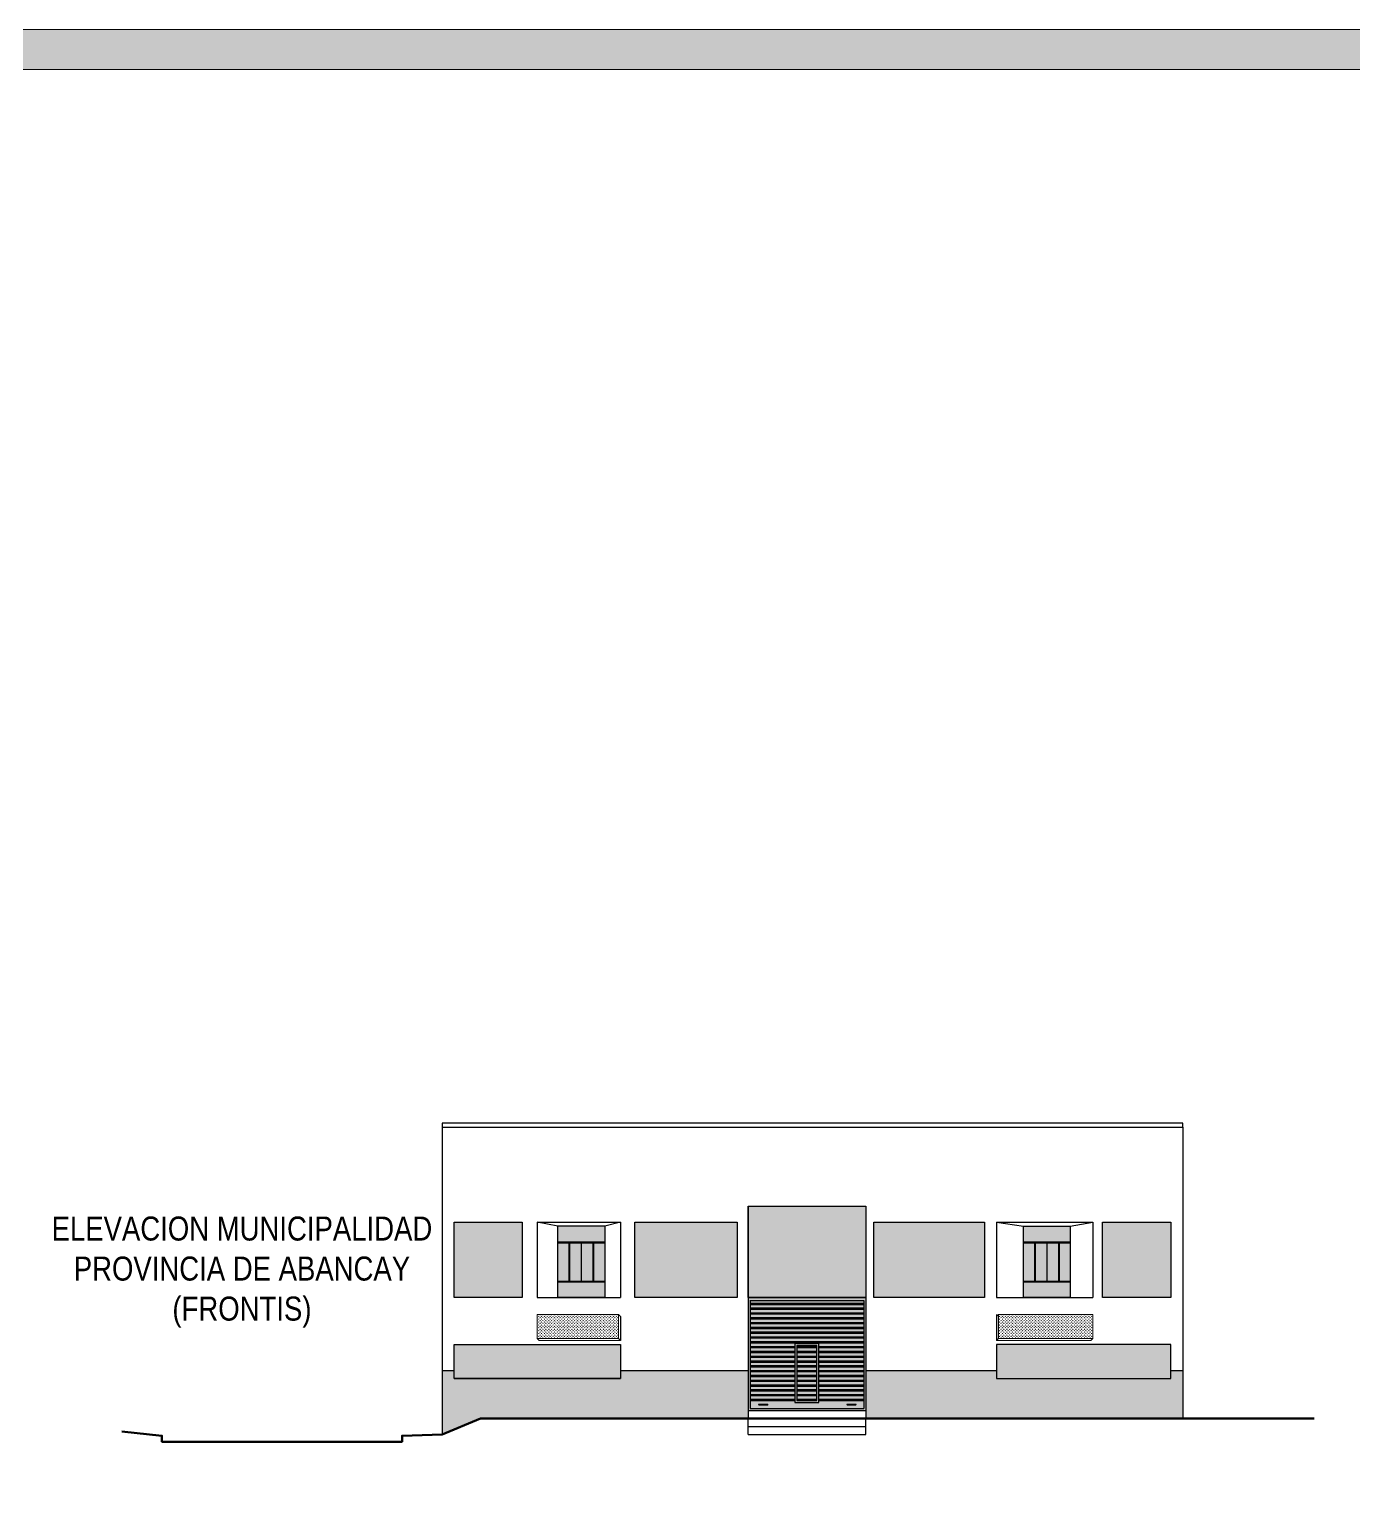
# Model space of a CAD drawing. Header units: metres. Extents: x 729055 to 735546, y 8489029 to 8491869.
# Drawn here: x 735476.19 to 735509.27, y 8489432.13 to 8489468.89 of the extents above; entities that cross this region are included whole.
import ezdxf

# ---------------------------------------------------------------- set-up
doc = ezdxf.new("R2010")
doc.units = ezdxf.units.M
for name, color, linetype, lineweight in [('COTAS', 42, 'Continuous', 5), ('GRADAS', 7, 'Continuous', 20), ('graf-03', 30, 'Continuous', 5), ('TEXTO', 7, 'Continuous', 0)]:
    doc.layers.add(name, color=color, linetype=linetype, lineweight=lineweight)
doc.layers.add('T-Natural', color=94, linetype='Continuous')
doc.styles.add('3. Barrios', font='')
doc.styles.get('3. Barrios').set_extended_font_data('Raspoutine Medium', italic=True, bold=True)
pattern_1 = [(90, (1058.749, 131.563266), (-0.03592102448, 0.03592102448), [0.009525, -0.06231704896]), (45, (1058.749, 131.563266), (-0.03592102448428, 0.03592102448428), [0.009525, -0.041275]), (135, (1058.749, 131.563266), (-0.03592102448428, -0.03592102448428), [0.009525, -0.041275])]

msp = doc.modelspace()

# ---------------------------------------------------------------- hatches: boundary and pattern name
h = msp.add_hatch(color=256)
h.dxf.hatch_style = 1
h.set_gradient(color1=(255, 255, 255), color2=(0, 0, 0), name='HEMISPHERICAL')
h.paths.add_polyline_path([(735490.562, 8489438.597), (735490.562, 8489438.987), (735489.391, 8489438.987), (735489.391, 8489438.597)])
h = msp.add_hatch(color=256)
h.dxf.hatch_style = 1
h.set_gradient(color1=(255, 255, 255), color2=(0, 0, 0), name='HEMISPHERICAL')
h.paths.add_polyline_path([(735501.018, 8489438.987), (735501.018, 8489438.597), (735502.19, 8489438.597), (735502.19, 8489438.987)])
h = msp.add_hatch(color=256)
h.dxf.hatch_style = 1
h.set_gradient(color2=(147, 149, 152))
h.paths.add_polyline_path([(735489.666, 8489438.577), (735489.391, 8489438.577), (735489.391, 8489437.617), (735489.666, 8489437.617)])
at = {"true_color": 0x939598}
h = msp.add_hatch(color=252, dxfattribs=at)
h.dxf.hatch_style = 1
h.set_gradient(color1=(147, 149, 152), color2=(0, 0, 0))
h.paths.add_polyline_path([(735489.976, 8489438.577), (735489.686, 8489438.577), (735489.686, 8489437.617), (735489.976, 8489437.617)])
h = msp.add_hatch(color=256)
h.dxf.hatch_style = 1
h.set_gradient(color2=(147, 149, 152))
h.paths.add_polyline_path([(735490.266, 8489438.577), (735489.976, 8489438.577), (735489.976, 8489437.617), (735490.266, 8489437.617)])
h = msp.add_hatch(color=252, dxfattribs=at)
h.dxf.hatch_style = 1
h.set_gradient(color1=(147, 149, 152), color2=(0, 0, 0))
h.paths.add_polyline_path([(735490.562, 8489438.577), (735490.286, 8489438.577), (735490.286, 8489437.617), (735490.562, 8489437.617)])
h = msp.add_hatch(color=256)
h.dxf.hatch_style = 1
h.set_gradient(color2=(147, 149, 152))
h.paths.add_polyline_path([(735501.294, 8489438.577), (735501.018, 8489438.577), (735501.018, 8489437.617), (735501.294, 8489437.617)])
h = msp.add_hatch(color=252, dxfattribs=at)
h.dxf.hatch_style = 1
h.set_gradient(color1=(147, 149, 152), color2=(0, 0, 0))
h.paths.add_polyline_path([(735501.604, 8489438.577), (735501.314, 8489438.577), (735501.314, 8489437.617), (735501.604, 8489437.617)])
h = msp.add_hatch(color=256)
h.dxf.hatch_style = 1
h.set_gradient(color2=(147, 149, 152))
h.paths.add_polyline_path([(735501.894, 8489438.577), (735501.604, 8489438.577), (735501.604, 8489437.617), (735501.894, 8489437.617)])
h = msp.add_hatch(color=252, dxfattribs=at)
h.dxf.hatch_style = 1
h.set_gradient(color1=(147, 149, 152), color2=(0, 0, 0))
h.paths.add_polyline_path([(735502.19, 8489438.577), (735501.914, 8489438.577), (735501.914, 8489437.617), (735502.19, 8489437.617)])
h = msp.add_hatch(color=256)
h.dxf.hatch_style = 1
h.set_gradient(color1=(199, 200, 202), color2=(0, 0, 0), name='HEMISPHERICAL')
h.paths.add_polyline_path([(735489.391, 8489437.597), (735489.391, 8489437.207), (735490.562, 8489437.207), (735490.562, 8489437.597)])
h = msp.add_hatch(color=256)
h.dxf.hatch_style = 1
h.set_gradient(color1=(199, 200, 202), color2=(0, 0, 0), name='HEMISPHERICAL')
h.paths.add_polyline_path([(735501.018, 8489437.597), (735501.018, 8489437.207), (735502.19, 8489437.207), (735502.19, 8489437.597)])
h = msp.add_hatch(color=252, dxfattribs=at)
h.dxf.hatch_style = 1
h.paths.add_polyline_path([(735497.082, 8489437.207), (735494.142, 8489437.207), (735494.142, 8489434.387), (735497.082, 8489434.387)])
h.paths.add_polyline_path([(735497.032, 8489437.137), (735497.032, 8489434.437), (735494.192, 8489434.437), (735494.192, 8489437.137)], flags=16)
h.paths.add_polyline_path([(735495.912, 8489435.687), (735495.912, 8489434.587), (735495.312, 8489434.587), (735495.312, 8489435.687)], flags=0)
h.paths.add_polyline_path([(735495.862, 8489435.637), (735495.862, 8489434.637), (735495.362, 8489434.637), (735495.362, 8489435.637)], flags=0)
h.paths.add_polyline_path([(735494.622, 8489434.517), (735494.422, 8489434.517, -1), (735494.422, 8489434.547), (735494.622, 8489434.547, -1)], flags=0)
h.paths.add_polyline_path([(735496.626, 8489434.547), (735496.826, 8489434.547, -1), (735496.826, 8489434.517), (735496.626, 8489434.517, -1)], flags=0)
h.paths.add_polyline_path([(735495.912, 8489435.687), (735495.312, 8489435.687), (735495.312, 8489434.587), (735495.912, 8489434.587)], flags=0)
h.paths.add_polyline_path([(735496.826, 8489434.547), (735496.626, 8489434.547, 1), (735496.626, 8489434.517), (735496.826, 8489434.517, 1)], flags=0)
h.paths.add_polyline_path([(735494.622, 8489434.547), (735494.422, 8489434.547, 1), (735494.422, 8489434.517), (735494.622, 8489434.517, 1)], flags=0)
at = {"true_color": 0xc7c8ca}
h = msp.add_hatch(color=9, dxfattribs=at)
h.dxf.hatch_style = 1
h.paths.add_polyline_path([(735497.032, 8489437.137), (735494.192, 8489437.137), (735494.192, 8489437.067), (735497.032, 8489437.067)])
h.paths.add_polyline_path([(735497.032, 8489437.037), (735494.192, 8489437.037), (735494.192, 8489436.947), (735497.032, 8489436.947)])
h.paths.add_polyline_path([(735497.032, 8489437.067), (735494.192, 8489437.067), (735494.192, 8489437.037), (735497.032, 8489437.037)])
h.paths.add_polyline_path([(735497.032, 8489436.947), (735494.192, 8489436.947), (735494.192, 8489436.917), (735497.032, 8489436.917)])
h.paths.add_polyline_path([(735497.032, 8489436.917), (735494.192, 8489436.917), (735494.192, 8489436.827), (735497.032, 8489436.827)])
h.paths.add_polyline_path([(735497.032, 8489436.827), (735494.192, 8489436.827), (735494.192, 8489436.797), (735497.032, 8489436.797)])
h.paths.add_polyline_path([(735497.032, 8489436.797), (735494.192, 8489436.797), (735494.192, 8489436.707), (735497.032, 8489436.707)])
h.paths.add_polyline_path([(735497.032, 8489436.677), (735494.192, 8489436.677), (735494.192, 8489436.587), (735497.032, 8489436.587)])
h.paths.add_polyline_path([(735497.032, 8489436.707), (735494.192, 8489436.707), (735494.192, 8489436.677), (735497.032, 8489436.677)])
h.paths.add_polyline_path([(735497.032, 8489436.587), (735494.192, 8489436.587), (735494.192, 8489436.557), (735497.032, 8489436.557)])
h.paths.add_polyline_path([(735497.032, 8489436.557), (735494.192, 8489436.557), (735494.192, 8489436.467), (735497.032, 8489436.467)])
h.paths.add_polyline_path([(735497.032, 8489436.467), (735494.192, 8489436.467), (735494.192, 8489436.437), (735497.032, 8489436.437)])
h.paths.add_polyline_path([(735497.032, 8489436.437), (735494.192, 8489436.437), (735494.192, 8489436.347), (735497.032, 8489436.347)])
h.paths.add_polyline_path([(735497.032, 8489436.347), (735494.192, 8489436.347), (735494.192, 8489436.317), (735497.032, 8489436.317)])
h.paths.add_polyline_path([(735497.032, 8489436.317), (735494.192, 8489436.317), (735494.192, 8489436.227), (735497.032, 8489436.227)])
h.paths.add_polyline_path([(735497.032, 8489435.837), (735494.192, 8489435.837), (735494.192, 8489435.747), (735497.032, 8489435.747)])
h.paths.add_polyline_path([(735497.032, 8489435.957), (735494.192, 8489435.957), (735494.192, 8489435.867), (735497.032, 8489435.867)])
h.paths.add_polyline_path([(735497.032, 8489436.077), (735494.192, 8489436.077), (735494.192, 8489435.987), (735497.032, 8489435.987)])
h.paths.add_polyline_path([(735497.032, 8489436.197), (735494.192, 8489436.197), (735494.192, 8489436.107), (735497.032, 8489436.107)])
h.paths.add_polyline_path([(735497.032, 8489436.107), (735494.192, 8489436.107), (735494.192, 8489436.077), (735497.032, 8489436.077)])
h.paths.add_polyline_path([(735497.032, 8489435.987), (735494.192, 8489435.987), (735494.192, 8489435.957), (735497.032, 8489435.957)])
h.paths.add_polyline_path([(735497.032, 8489436.227), (735494.192, 8489436.227), (735494.192, 8489436.197), (735497.032, 8489436.197)])
h.paths.add_polyline_path([(735497.032, 8489435.867), (735494.192, 8489435.867), (735494.192, 8489435.837), (735497.032, 8489435.837)])
h.paths.add_polyline_path([(735497.032, 8489435.747), (735494.192, 8489435.747), (735494.192, 8489435.717), (735497.032, 8489435.717)])
h.paths.add_polyline_path([(735497.032, 8489435.717), (735494.192, 8489435.717), (735494.192, 8489435.627), (735495.312, 8489435.627), (735495.312, 8489435.687), (735495.912, 8489435.687), (735495.912, 8489435.627), (735497.032, 8489435.627)])
h.paths.add_polyline_path([(735497.032, 8489435.627), (735495.912, 8489435.627), (735495.912, 8489435.597), (735497.032, 8489435.597)])
h.paths.add_polyline_path([(735497.032, 8489435.597), (735495.912, 8489435.597), (735495.912, 8489435.507), (735497.032, 8489435.507)])
h.paths.add_polyline_path([(735497.032, 8489435.507), (735495.912, 8489435.507), (735495.912, 8489435.477), (735497.032, 8489435.477)])
h.paths.add_polyline_path([(735497.032, 8489435.477), (735495.912, 8489435.477), (735495.912, 8489435.387), (735497.032, 8489435.387)])
h.paths.add_polyline_path([(735497.032, 8489435.387), (735495.912, 8489435.387), (735495.912, 8489435.357), (735497.032, 8489435.357)])
h.paths.add_polyline_path([(735497.032, 8489435.357), (735495.912, 8489435.357), (735495.912, 8489435.267), (735497.032, 8489435.267)])
h.paths.add_polyline_path([(735497.032, 8489435.267), (735495.912, 8489435.267), (735495.912, 8489435.237), (735497.032, 8489435.237)])
h.paths.add_polyline_path([(735497.032, 8489435.237), (735495.912, 8489435.237), (735495.912, 8489435.147), (735497.032, 8489435.147)])
h.paths.add_polyline_path([(735497.032, 8489435.147), (735495.912, 8489435.147), (735495.912, 8489435.117), (735497.032, 8489435.117)])
h.paths.add_polyline_path([(735497.032, 8489435.117), (735495.912, 8489435.117), (735495.912, 8489435.027), (735497.032, 8489435.027)])
h.paths.add_polyline_path([(735497.032, 8489435.027), (735495.912, 8489435.027), (735495.912, 8489434.997), (735497.032, 8489434.997)])
h.paths.add_polyline_path([(735497.032, 8489434.997), (735495.912, 8489434.997), (735495.912, 8489434.907), (735497.032, 8489434.907)])
h.paths.add_polyline_path([(735497.032, 8489434.907), (735495.912, 8489434.907), (735495.912, 8489434.877), (735497.032, 8489434.877)])
h.paths.add_polyline_path([(735497.032, 8489434.877), (735495.912, 8489434.877), (735495.912, 8489434.787), (735497.032, 8489434.787)])
h.paths.add_polyline_path([(735497.032, 8489434.787), (735495.912, 8489434.787), (735495.912, 8489434.757), (735497.032, 8489434.757)])
h.paths.add_polyline_path([(735495.312, 8489435.627), (735494.192, 8489435.627), (735494.192, 8489435.597), (735495.312, 8489435.597)])
h.paths.add_polyline_path([(735495.312, 8489435.597), (735494.192, 8489435.597), (735494.192, 8489435.507), (735495.312, 8489435.507)])
h.paths.add_polyline_path([(735495.312, 8489435.507), (735494.192, 8489435.507), (735494.192, 8489435.477), (735495.312, 8489435.477)])
h.paths.add_polyline_path([(735495.312, 8489435.477), (735494.192, 8489435.477), (735494.192, 8489435.387), (735495.312, 8489435.387)])
h.paths.add_polyline_path([(735495.312, 8489435.357), (735494.192, 8489435.357), (735494.192, 8489435.267), (735495.312, 8489435.267)])
h.paths.add_polyline_path([(735495.312, 8489435.387), (735494.192, 8489435.387), (735494.192, 8489435.357), (735495.312, 8489435.357)])
h.paths.add_polyline_path([(735495.312, 8489435.267), (735494.192, 8489435.267), (735494.192, 8489435.237), (735495.312, 8489435.237)])
h.paths.add_polyline_path([(735495.312, 8489435.237), (735494.192, 8489435.237), (735494.192, 8489435.147), (735495.312, 8489435.147)])
h.paths.add_polyline_path([(735495.312, 8489435.147), (735494.192, 8489435.147), (735494.192, 8489435.117), (735495.312, 8489435.117)])
h.paths.add_polyline_path([(735495.312, 8489435.117), (735494.192, 8489435.117), (735494.192, 8489435.027), (735495.312, 8489435.027)])
h.paths.add_polyline_path([(735495.312, 8489434.757), (735494.192, 8489434.757), (735494.192, 8489434.667), (735495.312, 8489434.667)])
h.paths.add_polyline_path([(735495.312, 8489434.877), (735494.192, 8489434.877), (735494.192, 8489434.787), (735495.312, 8489434.787)])
h.paths.add_polyline_path([(735495.312, 8489434.997), (735494.192, 8489434.997), (735494.192, 8489434.907), (735495.312, 8489434.907)])
h.paths.add_polyline_path([(735495.312, 8489434.907), (735494.192, 8489434.907), (735494.192, 8489434.877), (735495.312, 8489434.877)])
h.paths.add_polyline_path([(735495.312, 8489435.027), (735494.192, 8489435.027), (735494.192, 8489434.997), (735495.312, 8489434.997)])
h.paths.add_polyline_path([(735495.312, 8489434.787), (735494.192, 8489434.787), (735494.192, 8489434.757), (735495.312, 8489434.757)])
h.paths.add_polyline_path([(735495.312, 8489434.667), (735494.192, 8489434.667), (735494.192, 8489434.637), (735495.312, 8489434.637)])
h.paths.add_polyline_path([(735497.032, 8489434.637), (735495.912, 8489434.637), (735495.912, 8489434.587), (735495.312, 8489434.587), (735495.312, 8489434.637), (735494.192, 8489434.637), (735494.192, 8489434.437), (735497.032, 8489434.437)])
h.paths.add_polyline_path([(735494.622, 8489434.517), (735494.422, 8489434.517, -1), (735494.422, 8489434.547), (735494.622, 8489434.547, -1)], flags=16)
h.paths.add_polyline_path([(735496.626, 8489434.547), (735496.826, 8489434.547, -1), (735496.826, 8489434.517), (735496.626, 8489434.517, -1)], flags=16)
h.paths.add_polyline_path([(735497.032, 8489434.757), (735495.912, 8489434.757), (735495.912, 8489434.667), (735497.032, 8489434.667)])
h.paths.add_polyline_path([(735497.032, 8489434.667), (735495.912, 8489434.667), (735495.912, 8489434.637), (735497.032, 8489434.637)])
h.paths.add_polyline_path([(735495.862, 8489434.667), (735495.362, 8489434.667), (735495.362, 8489434.637), (735495.862, 8489434.637)])
h.paths.add_polyline_path([(735495.862, 8489434.757), (735495.362, 8489434.757), (735495.362, 8489434.667), (735495.862, 8489434.667)])
h.paths.add_polyline_path([(735495.862, 8489434.787), (735495.362, 8489434.787), (735495.362, 8489434.757), (735495.862, 8489434.757)])
h.paths.add_polyline_path([(735495.862, 8489434.877), (735495.362, 8489434.877), (735495.362, 8489434.787), (735495.862, 8489434.787)])
h.paths.add_polyline_path([(735495.862, 8489434.907), (735495.362, 8489434.907), (735495.362, 8489434.877), (735495.862, 8489434.877)])
h.paths.add_polyline_path([(735495.862, 8489434.997), (735495.362, 8489434.997), (735495.362, 8489434.907), (735495.862, 8489434.907)])
h.paths.add_polyline_path([(735495.862, 8489435.027), (735495.362, 8489435.027), (735495.362, 8489434.997), (735495.862, 8489434.997)])
h.paths.add_polyline_path([(735495.862, 8489435.117), (735495.362, 8489435.117), (735495.362, 8489435.027), (735495.862, 8489435.027)])
h.paths.add_polyline_path([(735495.862, 8489435.237), (735495.362, 8489435.237), (735495.362, 8489435.147), (735495.862, 8489435.147)])
h.paths.add_polyline_path([(735495.862, 8489435.357), (735495.362, 8489435.357), (735495.362, 8489435.267), (735495.862, 8489435.267)])
h.paths.add_polyline_path([(735495.862, 8489435.477), (735495.362, 8489435.477), (735495.362, 8489435.387), (735495.862, 8489435.387)])
h.paths.add_polyline_path([(735495.862, 8489435.597), (735495.362, 8489435.597), (735495.362, 8489435.507), (735495.862, 8489435.507)])
h.paths.add_polyline_path([(735495.862, 8489435.627), (735495.362, 8489435.627), (735495.362, 8489435.597), (735495.862, 8489435.597)])
h.paths.add_polyline_path([(735495.862, 8489435.637), (735495.362, 8489435.637), (735495.362, 8489435.627), (735495.862, 8489435.627)])
h.paths.add_polyline_path([(735495.862, 8489435.507), (735495.362, 8489435.507), (735495.362, 8489435.477), (735495.862, 8489435.477)])
h.paths.add_polyline_path([(735495.862, 8489435.387), (735495.362, 8489435.387), (735495.362, 8489435.357), (735495.862, 8489435.357)])
h.paths.add_polyline_path([(735495.862, 8489435.147), (735495.362, 8489435.147), (735495.362, 8489435.117), (735495.862, 8489435.117)])
h.paths.add_polyline_path([(735495.862, 8489435.267), (735495.362, 8489435.267), (735495.362, 8489435.237), (735495.862, 8489435.237)])
at = {"true_color": 0x939598}
h = msp.add_hatch(color=252, dxfattribs=at)
h.dxf.hatch_style = 1
h.paths.add_polyline_path([(735495.912, 8489434.587), (735495.912, 8489436.062), (735495.312, 8489436.062), (735495.312, 8489434.587)])
h.paths.add_polyline_path([(735495.862, 8489434.637), (735495.862, 8489436.012), (735495.362, 8489436.012), (735495.362, 8489434.637)], flags=16)
at = {"true_color": 0xc7c8ca}
h = msp.add_hatch(color=9, dxfattribs=at)
h.dxf.hatch_style = 1
h.paths.add_polyline_path([(735495.862, 8489435.627), (735495.862, 8489435.717), (735495.362, 8489435.717), (735495.362, 8489435.627)])
at = {"true_color": 0x939598}
h = msp.add_hatch(color=252, dxfattribs=at)
h.dxf.hatch_style = 1
h.paths.add_polyline_path([(735494.622, 8489434.547), (735494.422, 8489434.547, 1), (735494.422, 8489434.517), (735494.622, 8489434.517, 1)])
h = msp.add_hatch(color=252, dxfattribs=at)
h.dxf.hatch_style = 1
h.paths.add_polyline_path([(735496.826, 8489434.547), (735496.626, 8489434.547, 1), (735496.626, 8489434.517), (735496.826, 8489434.517, 1)])
at = {"layer": 'COTAS'}
h = msp.add_hatch(color=1, dxfattribs=at)
h.dxf.hatch_style = 1
h.paths.add_polyline_path([(735546.429, 8489468.893), (735414.134, 8489468.893), (735414.134, 8489372.97), (735546.429, 8489372.97)])
h.paths.add_polyline_path([(735415.134, 8489467.893), (735545.429, 8489467.893), (735545.429, 8489373.97), (735415.134, 8489373.97)], flags=16)
h.paths.add_polyline_path([(735505.976, 8489419.97), (735505.947, 8489420.025), (735505.742, 8489420.022), (735504.918, 8489419.964), (735504.475, 8489419.921, -0.42038), (735504.41, 8489419.843), (735504.409, 8489419.675), (735505.066, 8489419.74), (735505.499, 8489419.791), (735506.013, 8489419.823)], flags=0)
h.paths.add_polyline_path([(735459.413, 8489419.652), (735461.918, 8489419.652), (735461.918, 8489416.147), (735459.413, 8489416.036)], flags=0)
h.paths.add_polyline_path([(735459.463, 8489419.602), (735461.868, 8489419.602), (735461.868, 8489416.195), (735459.463, 8489416.088)], flags=0)
h.paths.add_polyline_path([(735462.918, 8489419.652), (735465.422, 8489419.652), (735465.422, 8489416.378), (735462.918, 8489416.378)], flags=0)
h.paths.add_polyline_path([(735462.968, 8489419.602), (735465.372, 8489419.602), (735465.372, 8489416.428), (735462.968, 8489416.428)], flags=0)
h.paths.add_polyline_path([(735498.145, 8489404.81), (735498.196, 8489404.81), (735498.196, 8489404.393), (735498.197, 8489404.393)], flags=0)
h.paths.add_polyline_path([(735488.905, 8489421.528), (735488.905, 8489425.633), (735488.905, 8489427.863), (735504.411, 8489427.863), (735504.411, 8489426.363), (735504.411, 8489425.633), (735504.411, 8489423.794), (735504.511, 8489423.794, -0.158349), (735505.395, 8489422.977), (735505.395, 8489422.477), (735504.411, 8489422.477), (735504.411, 8489420.477), (735504.405, 8489420.477), (735504.405, 8489420.678), (735496.745, 8489420.678), (735496.745, 8489421.828), (735494.775, 8489421.828), (735494.775, 8489419.76), (735492.355, 8489419.76), (735489.207, 8489419.76), (735488.905, 8489419.76)], flags=0)
h.paths.add_polyline_path([(735459.54, 8489412.169), (735478.04, 8489412.169), (735478.04, 8489412.019), (735478.04, 8489404.389), (735478.863, 8489404.389), (735478.812, 8489404.805), (735478.863, 8489404.805), (735478.863, 8489404.389), (735478.04, 8489404.389), (735478.04, 8489402.789), (735459.54, 8489402.789), (735459.54, 8489403.589), (735459.54, 8489405.939), (735459.54, 8489406.139), (735459.54, 8489406.339), (735459.54, 8489409.489), (735459.54, 8489409.689), (735459.54, 8489409.889), (735459.54, 8489412.019)], flags=0)
h.paths.add_polyline_path([(735473.207, 8489410.05), (735473.207, 8489410.077), (735473.115, 8489410.112), (735473.115, 8489410.085)], flags=0)
h.paths.add_polyline_path([(735459.84, 8489411.934), (735464.087, 8489410.079), (735464.087, 8489410.052), (735463.995, 8489410.092), (735463.995, 8489410.039, 0.696276), (735464.295, 8489410.039), (735464.295, 8489410.091), (735464.202, 8489410.049), (735464.202, 8489410.075), (735468.216, 8489411.912), (735468.227, 8489411.89), (735467.819, 8489411.703), (735467.85, 8489411.634), (735468.265, 8489411.824), (735468.696, 8489411.663), (735468.72, 8489411.733), (735468.767, 8489411.716), (735468.743, 8489411.645), (735469.583, 8489411.331), (735469.607, 8489411.401), (735469.654, 8489411.383), (735469.629, 8489411.313), (735470.257, 8489411.078), (735470.281, 8489411.148), (735470.328, 8489411.13), (735470.304, 8489411.061), (735470.933, 8489410.825), (735470.957, 8489410.894), (735471.004, 8489410.877), (735470.98, 8489410.807), (735471.606, 8489410.573), (735471.631, 8489410.642), (735471.678, 8489410.624), (735471.653, 8489410.555), (735472.28, 8489410.32), (735472.304, 8489410.389), (735472.351, 8489410.371), (735472.327, 8489410.303), (735472.975, 8489410.06), (735472.998, 8489410.128), (735473.045, 8489410.111), (735473.021, 8489410.043), (735473.136, 8489410, 0.502368), (735473.393, 8489409.998), (735473.506, 8489410.046), (735473.48, 8489410.116), (735473.323, 8489410.05), (735473.323, 8489410.077), (735477.74, 8489411.933), (735477.74, 8489409.889), (735459.84, 8489409.889)], flags=0)
h.paths.add_polyline_path([(735460.026, 8489411.743), (735460.053, 8489411.813), (735460.099, 8489411.793), (735460.072, 8489411.723), (735460.676, 8489411.459), (735460.704, 8489411.529), (735460.75, 8489411.509), (735460.722, 8489411.439), (735461.327, 8489411.175), (735461.355, 8489411.245), (735461.401, 8489411.225), (735461.373, 8489411.155), (735461.978, 8489410.891), (735462.005, 8489410.961), (735462.051, 8489410.941), (735462.024, 8489410.871), (735462.628, 8489410.607), (735462.656, 8489410.676), (735462.702, 8489410.656), (735462.674, 8489410.587), (735463.279, 8489410.323), (735463.307, 8489410.392), (735463.353, 8489410.372), (735463.325, 8489410.303), (735463.857, 8489410.07), (735463.885, 8489410.14), (735463.931, 8489410.12), (735463.903, 8489410.05)], flags=0)
h.paths.add_polyline_path([(735462.774, 8489410.434), (735461.44, 8489409.942), (735461.44, 8489411.017), (735461.289, 8489411.083), (735459.94, 8489409.954), (735459.94, 8489411.672)], flags=0)
h.paths.add_polyline_path([(735486.502, 8489433.787), (735486.502, 8489434.187), (735486.502, 8489441.467), (735486.502, 8489441.567), (735505.002, 8489441.567), (735505.002, 8489441.467), (735505.002, 8489434.187), (735497.082, 8489434.187), (735497.082, 8489433.787), (735494.142, 8489433.787), (735494.142, 8489434.187), (735487.461, 8489434.187)], flags=0)
h.paths.add_polyline_path([(735465.315, 8489406.339), (735465.315, 8489407.339), (735468.115, 8489407.339), (735468.115, 8489406.339), (735468.415, 8489406.339), (735468.415, 8489407.339), (735472.075, 8489407.339), (735472.075, 8489406.339), (735472.075, 8489406.169), (735471.825, 8489406.169), (735471.825, 8489405.999), (735471.575, 8489405.999), (735471.575, 8489405.829), (735471.325, 8489405.829), (735471.325, 8489405.659), (735471.075, 8489405.659), (735471.075, 8489405.489), (735470.825, 8489405.489), (735470.825, 8489405.319), (735470.575, 8489405.319), (735470.575, 8489405.149), (735470.315, 8489405.149), (735470.315, 8489404.989), (735473.085, 8489404.989), (735473.085, 8489404.849), (735473.085, 8489402.789), (735464.295, 8489402.789), (735464.295, 8489404.849), (735464.295, 8489404.989), (735467.075, 8489404.989), (735467.075, 8489405.149), (735466.815, 8489405.149), (735466.815, 8489405.319), (735466.565, 8489405.319), (735466.565, 8489405.489), (735466.315, 8489405.489), (735466.315, 8489405.659), (735466.065, 8489405.659), (735466.065, 8489405.829), (735465.815, 8489405.829), (735465.815, 8489405.999), (735465.565, 8489405.999), (735465.565, 8489406.169), (735465.315, 8489406.169)], flags=0)
h.paths.add_polyline_path([(735464.355, 8489410.119), (735464.401, 8489410.139), (735464.432, 8489410.068), (735464.387, 8489410.047)], flags=0)
h.paths.add_polyline_path([(735468.264, 8489411.695), (735468.264, 8489411.716), (735468.219, 8489411.695)], flags=0)
h.paths.add_polyline_path([(735465.036, 8489410.438), (735465.039, 8489410.431), (735465.085, 8489410.452), (735465.115, 8489410.381), (735465.036, 8489410.345)], flags=0)
h.paths.add_polyline_path([(735465.722, 8489410.744), (735465.768, 8489410.765), (735465.799, 8489410.694), (735465.753, 8489410.673)], flags=0)
h.paths.add_polyline_path([(735466.407, 8489411.057), (735466.452, 8489411.078), (735466.483, 8489411.008), (735466.437, 8489410.987)], flags=0)
h.paths.add_polyline_path([(735467.089, 8489411.369), (735467.135, 8489411.39), (735467.165, 8489411.32), (735467.12, 8489411.299)], flags=0)
h.paths.add_polyline_path([(735471.676, 8489410.438), (735470.68, 8489409.945), (735470.68, 8489410.811), (735470.527, 8489410.868), (735469.515, 8489409.956), (735469.515, 8489411.247)], flags=0)
h.paths.add_polyline_path([(735486.802, 8489439.087), (735488.502, 8489439.087), (735488.502, 8489437.207), (735486.802, 8489437.207)], flags=0)
h.paths.add_polyline_path([(735486.802, 8489436.037), (735490.957, 8489436.037), (735490.957, 8489435.387), (735494.142, 8489435.387), (735494.142, 8489439.487), (735497.082, 8489439.487), (735497.082, 8489437.207), (735497.082, 8489435.387), (735500.347, 8489435.387), (735500.347, 8489436.037), (735504.702, 8489436.037), (735504.702, 8489435.187), (735500.347, 8489435.187), (735500.347, 8489435.387), (735497.082, 8489435.387), (735497.082, 8489434.187), (735494.142, 8489434.187), (735494.142, 8489435.387), (735490.957, 8489435.387), (735490.957, 8489435.187), (735486.802, 8489435.187)], flags=0)
h.paths.add_polyline_path([(735488.872, 8489439.087), (735490.957, 8489439.087), (735490.957, 8489437.207), (735488.872, 8489437.207)], flags=0)
h.paths.add_polyline_path([(735489.391, 8489438.987), (735490.562, 8489438.987), (735490.562, 8489437.207), (735489.391, 8489437.207)], flags=0)
h.paths.add_polyline_path([(735489.391, 8489438.597), (735490.286, 8489438.597), (735490.286, 8489437.597), (735489.391, 8489437.597), (735489.391, 8489437.617), (735489.666, 8489437.617), (735489.666, 8489438.577), (735489.391, 8489438.577)], flags=0)
h.paths.add_polyline_path([(735465.49, 8489404.849), (735465.46, 8489404.849), (735465.46, 8489404.819), (735465.49, 8489404.819)], flags=0)
h.paths.add_polyline_path([(735466.36, 8489404.849), (735466.36, 8489402.819), (735466.33, 8489402.819), (735466.33, 8489402.789), (735465.51, 8489402.789), (735465.49, 8489402.819), (735466.33, 8489402.819), (735466.33, 8489404.849)], flags=0)
h.paths.add_polyline_path([(735488.872, 8489436.787), (735490.907, 8489436.787), (735490.957, 8489436.737), (735490.957, 8489436.137), (735488.922, 8489436.137), (735488.872, 8489436.187)], flags=0)
h.paths.add_polyline_path([(735489.686, 8489438.577), (735490.266, 8489438.577), (735490.266, 8489437.617), (735489.686, 8489437.617)], flags=0)
h.paths.add_polyline_path([(735491.317, 8489439.087), (735493.872, 8489439.087), (735493.872, 8489437.207), (735491.317, 8489437.207)], flags=0)
h.paths.add_polyline_path([(735466.775, 8489404.849), (735467.825, 8489404.849), (735469.825, 8489404.849), (735469.825, 8489404.349), (735468.415, 8489404.349), (735468.415, 8489404.849), (735467.875, 8489404.849), (735467.875, 8489402.819), (735467.845, 8489402.819), (735467.845, 8489402.789), (735466.775, 8489402.789)], flags=0)
h.paths.add_polyline_path([(735466.805, 8489404.819), (735466.805, 8489404.849), (735466.805, 8489404.819)], flags=0)
h.paths.add_polyline_path([(735477.64, 8489411.674), (735477.64, 8489409.955), (735476.292, 8489411.107), (735476.14, 8489411.044), (735476.14, 8489409.943), (735474.805, 8489410.483)], flags=0)
h.paths.add_polyline_path([(735474.161, 8489410.402), (735474.207, 8489410.422), (735474.234, 8489410.352), (735474.188, 8489410.332)], flags=0)
h.paths.add_polyline_path([(735474.825, 8489410.681), (735474.871, 8489410.701), (735474.898, 8489410.63), (735474.852, 8489410.611)], flags=0)
h.paths.add_polyline_path([(735475.489, 8489410.96), (735475.535, 8489410.979), (735475.562, 8489410.909), (735475.516, 8489410.89)], flags=0)
h.paths.add_polyline_path([(735476.153, 8489411.239), (735476.199, 8489411.258), (735476.226, 8489411.188), (735476.179, 8489411.169)], flags=0)
h.paths.add_polyline_path([(735476.817, 8489411.518), (735476.863, 8489411.537), (735476.889, 8489411.467), (735476.843, 8489411.448)], flags=0)
h.paths.add_polyline_path([(735477.48, 8489411.797), (735477.527, 8489411.816), (735477.553, 8489411.746), (735477.507, 8489411.727)], flags=0)
h.paths.add_polyline_path([(735497.032, 8489437.137), (735497.032, 8489434.437), (735494.192, 8489434.437), (735494.192, 8489437.137)], flags=0)
h.paths.add_polyline_path([(735495.912, 8489436.077), (735495.912, 8489434.587), (735495.312, 8489434.587), (735495.312, 8489434.637), (735494.192, 8489434.637), (735494.192, 8489434.667), (735495.312, 8489434.667), (735495.312, 8489434.757), (735494.192, 8489434.757), (735494.192, 8489434.787), (735495.312, 8489434.787), (735495.312, 8489434.877), (735494.192, 8489434.877), (735494.192, 8489434.907), (735495.312, 8489434.907), (735495.312, 8489434.997), (735494.192, 8489434.997), (735494.192, 8489435.027), (735495.312, 8489435.027), (735495.312, 8489435.117), (735494.192, 8489435.117), (735494.192, 8489435.147), (735495.312, 8489435.147), (735495.312, 8489435.237), (735494.192, 8489435.237), (735494.192, 8489435.267), (735495.312, 8489435.267), (735495.312, 8489435.357), (735494.192, 8489435.357), (735494.192, 8489435.387), (735495.312, 8489435.387), (735495.312, 8489435.477), (735494.192, 8489435.477), (735494.192, 8489435.507), (735495.312, 8489435.507), (735495.312, 8489435.597), (735494.192, 8489435.597), (735494.192, 8489435.627), (735495.312, 8489435.627), (735495.312, 8489435.717), (735494.192, 8489435.717), (735494.192, 8489435.747), (735495.312, 8489435.747), (735495.312, 8489435.837), (735494.192, 8489435.837), (735494.192, 8489435.867), (735495.312, 8489435.867), (735495.312, 8489435.957), (735494.192, 8489435.957), (735494.192, 8489435.987), (735495.312, 8489435.987), (735495.312, 8489436.077)], flags=0)
h.paths.add_polyline_path([(735489.205, 8489425.233), (735492.385, 8489425.233), (735492.385, 8489423.128), (735489.205, 8489423.128)], flags=0)
h.paths.add_polyline_path([(735494.422, 8489434.547), (735494.622, 8489434.547, -1), (735494.622, 8489434.517), (735494.422, 8489434.517, -1)], flags=0)
h.paths.add_polyline_path([(735495.362, 8489436.012), (735495.862, 8489436.012), (735495.862, 8489434.637), (735495.362, 8489434.637), (735495.362, 8489434.667)], flags=0)
h.paths.add_polyline_path([(735481.271, 8489412.166), (735496.771, 8489412.166), (735496.771, 8489412.016), (735496.771, 8489410.881), (735496.771, 8489409.881), (735496.771, 8489409.481), (735496.771, 8489408.298, -0.201616), (735497.755, 8489407.481), (735497.755, 8489406.981), (735496.771, 8489406.981), (735496.771, 8489404.981), (735496.765, 8489404.981), (735494.511, 8489404.981), (735494.511, 8489406.331), (735481.271, 8489406.331), (735481.271, 8489408.631), (735481.271, 8489409.481), (735481.271, 8489409.681), (735481.271, 8489409.881), (735481.271, 8489412.016)], flags=0)
h.paths.add_polyline_path([(735486.016, 8489411.981), (735485.961, 8489411.992, -0.791418), (735485.946, 8489411.926), (735485.978, 8489411.926, -0.524582)], flags=0)
h.paths.add_polyline_path([(735496.471, 8489411.826), (735496.471, 8489409.881), (735481.571, 8489409.881), (735481.571, 8489411.826)], flags=0)
h.paths.add_polyline_path([(735494.985, 8489422.028), (735494.985, 8489425.233), (735496.897, 8489425.233), (735497.737, 8489425.233), (735497.737, 8489423.128), (735496.897, 8489423.128), (735494.985, 8489423.128), (735494.985, 8489422.628), (735497.737, 8489422.628), (735497.737, 8489422.028), (735497.687, 8489421.978), (735494.932, 8489421.978)], flags=0)
h.paths.add_polyline_path([(735485.846, 8489411.411), (735485.846, 8489411.826), (735485.841, 8489411.826), (735485.841, 8489411.411)], flags=0)
h.paths.add_polyline_path([(735485.806, 8489410.165), (735485.835, 8489410.165, -0.102835), (735485.841, 8489410.18, -0.213473)], flags=0)
h.paths.add_polyline_path([(735481.671, 8489409.981), (735481.671, 8489411.826), (735481.711, 8489411.826), (735481.711, 8489411.436), (735481.72, 8489411.341), (735485.841, 8489411.341), (735485.841, 8489410.926), (735481.763, 8489410.926), (735481.77, 8489410.856), (735485.841, 8489410.856), (735485.841, 8489410.27), (735481.83, 8489410.27)], flags=0)
h.paths.add_polyline_path([(735497.282, 8489439.087), (735500.047, 8489439.087), (735500.047, 8489437.207), (735497.282, 8489437.207)], flags=0)
h.paths.add_polyline_path([(735496.626, 8489434.547), (735496.826, 8489434.547, -1), (735496.826, 8489434.517), (735496.626, 8489434.517, -1)], flags=0)
h.paths.add_polyline_path([(735500.347, 8489439.087), (735502.755, 8489439.087), (735502.755, 8489437.207), (735500.347, 8489437.207)], flags=0)
h.paths.add_polyline_path([(735501.018, 8489438.987), (735502.19, 8489438.987), (735502.19, 8489437.207), (735501.018, 8489437.207)], flags=0)
h.paths.add_polyline_path([(735483.485, 8489406.331), (735483.434, 8489406.663), (735483.485, 8489406.663), (735483.485, 8489406.331), (735485.946, 8489406.331), (735485.946, 8489408.531), (735486.246, 8489408.531), (735486.246, 8489406.331)], flags=0)
h.paths.add_polyline_path([(735486.346, 8489409.981), (735486.346, 8489411.826), (735486.388, 8489411.411), (735491.416, 8489411.411), (735491.416, 8489409.981)], flags=0)
h.paths.add_polyline_path([(735500.397, 8489436.787), (735502.755, 8489436.787), (735502.755, 8489436.187), (735502.705, 8489436.137), (735500.347, 8489436.137), (735500.347, 8489436.737)], flags=0)
h.paths.add_polyline_path([(735501.018, 8489438.597), (735501.914, 8489438.597), (735501.914, 8489437.597), (735501.018, 8489437.597), (735501.018, 8489437.617), (735501.294, 8489437.617), (735501.294, 8489438.577), (735501.018, 8489438.577)], flags=0)
h.paths.add_polyline_path([(735501.314, 8489438.577), (735501.894, 8489438.577), (735501.894, 8489437.617), (735501.314, 8489437.617)], flags=0)
h.paths.add_polyline_path([(735491.371, 8489411.341), (735491.371, 8489410.926), (735486.471, 8489410.926), (735486.471, 8489411.341)], flags=0)
h.paths.add_polyline_path([(735491.371, 8489410.856), (735491.371, 8489410.27), (735486.505, 8489410.27), (735486.467, 8489410.2), (735491.36, 8489410.2, 0.34473), (735491.406, 8489410.165), (735486.447, 8489410.165), (735486.505, 8489410.27), (735486.541, 8489410.27), (735486.541, 8489410.856)], flags=0)
h.paths.add_polyline_path([(735502.992, 8489439.087), (735504.702, 8489439.087), (735504.702, 8489437.207), (735502.992, 8489437.207)], flags=0)
h.paths.add_polyline_path([(735497.015, 8489421.828), (735499.15, 8489421.828), (735499.15, 8489420.678), (735499.45, 8489420.678), (735499.45, 8489421.828), (735504.105, 8489421.828), (735504.105, 8489420.678), (735499.45, 8489420.678), (735499.15, 8489420.678), (735497.015, 8489420.678)], flags=0)
h.paths.add_polyline_path([(735499.45, 8489425.233), (735501.379, 8489425.233), (735502.184, 8489425.233), (735502.184, 8489423.128), (735501.379, 8489423.128), (735499.45, 8489423.128)], flags=0)
h.paths.add_polyline_path([(735491.916, 8489411.826), (735491.931, 8489411.68), (735491.931, 8489411.826)], flags=0)
h.paths.add_polyline_path([(735492.176, 8489410.2), (735492.151, 8489410.2, -0.34473), (735492.106, 8489410.165), (735492.135, 8489410.165, -0.378743)], flags=0)
h.paths.add_polyline_path([(735494.111, 8489411.826), (735494.101, 8489411.826), (735494.101, 8489411.411), (735494.111, 8489411.411)], flags=0)
h.paths.add_polyline_path([(735492.141, 8489410.27), (735492.141, 8489410.856), (735494.101, 8489410.856), (735494.101, 8489410.27)], flags=0)
h.paths.add_polyline_path([(735494.101, 8489411.341), (735494.101, 8489410.926), (735492.071, 8489410.926), (735492.071, 8489411.341)], flags=0)
h.paths.add_polyline_path([(735499.4, 8489422.578), (735499.45, 8489422.628), (735502.184, 8489422.628), (735502.184, 8489422.028), (735502.134, 8489421.978), (735499.4, 8489421.978)], flags=0)
h.paths.add_polyline_path([(735494.611, 8489409.981), (735494.611, 8489411.826), (735494.653, 8489411.411), (735496.341, 8489411.411), (735496.341, 8489411.826), (735496.371, 8489411.826), (735496.371, 8489409.981)], flags=0)
h.paths.add_polyline_path([(735496.306, 8489410.165), (735496.335, 8489410.165, -0.378743), (735496.376, 8489410.2), (735496.351, 8489410.2, -0.34473)], flags=0)
h.paths.add_polyline_path([(735496.341, 8489411.341), (735496.341, 8489410.27), (735494.801, 8489410.27), (735494.801, 8489410.856), (735496.341, 8489410.856), (735496.341, 8489410.926), (735494.731, 8489410.926), (735494.731, 8489411.341)], flags=0)
h.paths.add_polyline_path([(735495.275, 8489402.786), (735495.224, 8489403.118), (735495.275, 8489403.118)], flags=0)
h.paths.add_polyline_path([(735471.227, 8489399.531), (735486.882, 8489399.531), (735486.882, 8489401.953), (735471.227, 8489401.953)], flags=8)
h.paths.add_polyline_path([(735476.762, 8489436.617), (735486.227, 8489436.617), (735486.227, 8489439.436), (735476.762, 8489439.436)], flags=8)
h.paths.add_polyline_path([(735461.113, 8489423.913), (735472.451, 8489423.913), (735472.451, 8489426.732), (735461.113, 8489426.732)], flags=8)
h.paths.add_polyline_path([(735478.871, 8489404.765), (735479.612, 8489404.765), (735479.612, 8489404.998), (735478.871, 8489404.998)], flags=8)
h.paths.add_polyline_path([(735479.026, 8489404.604), (735479.498, 8489404.604), (735479.498, 8489404.837), (735479.026, 8489404.837)], flags=8)
h.paths.add_polyline_path([(735498.205, 8489404.77), (735498.946, 8489404.77), (735498.946, 8489405.003), (735498.205, 8489405.003)], flags=8)
h.paths.add_polyline_path([(735498.36, 8489404.609), (735498.832, 8489404.609), (735498.832, 8489404.842), (735498.36, 8489404.842)], flags=8)
h.paths.add_polyline_path([(735495.282, 8489403.109), (735496.183, 8489403.109), (735496.183, 8489403.282), (735495.282, 8489403.282)], flags=8)
h.paths.add_polyline_path([(735483.493, 8489406.655), (735484.391, 8489406.655), (735484.391, 8489406.827), (735483.493, 8489406.827)], flags=8)
h.paths.add_polyline_path([(735467.698, 8489412.379), (735468.922, 8489412.379), (735468.922, 8489412.492), (735467.698, 8489412.492)], flags=8)
h.paths.add_polyline_path([(735470.036, 8489411.61), (735470.714, 8489411.61), (735470.714, 8489411.724), (735470.036, 8489411.724)], flags=8)
h.paths.add_polyline_path([(735470.032, 8489411.708), (735471.069, 8489411.708), (735471.069, 8489411.802), (735470.032, 8489411.802)], flags=8)
at = {"layer": 'GRADAS'}
h = msp.add_hatch(dxfattribs=at)
h.set_pattern_fill('GRASS', color=1, scale=0.00089)
h.set_pattern_definition([(90, (1058.749, 131.563266), (-0.0159848558936, 0.0159848558936), [0.004238625, -0.0277310867872]), (45, (1058.749, 131.563266), (-0.015984855895503, 0.015984855895503), [0.004238625, -0.018367375]), (135, (1058.749, 131.563266), (-0.015984855895503, -0.015984855895503), [0.004238625, -0.018367375])])
h.paths.add_polyline_path([(735494.142, 8489439.487), (735494.142, 8489437.207), (735497.082, 8489437.207), (735497.082, 8489439.487)])
h = msp.add_hatch(color=256, dxfattribs=at)
h.dxf.hatch_style = 1
h.set_gradient(color1=(0, 0, 255), color2=(255, 255, 0))
h.paths.add_polyline_path([(735486.802, 8489439.087), (735486.802, 8489437.207), (735488.502, 8489437.207), (735488.502, 8489439.087)])
h = msp.add_hatch(color=256, dxfattribs=at)
h.dxf.hatch_style = 1
h.set_gradient(color1=(0, 0, 255), color2=(255, 255, 0))
h.paths.add_polyline_path([(735491.317, 8489439.087), (735491.317, 8489437.207), (735493.872, 8489437.207), (735493.872, 8489439.087)])
h = msp.add_hatch(color=256, dxfattribs=at)
h.dxf.hatch_style = 1
h.set_gradient(color1=(0, 0, 255), color2=(255, 255, 0))
h.paths.add_polyline_path([(735500.047, 8489439.087), (735497.282, 8489439.087), (735497.282, 8489437.207), (735500.047, 8489437.207)])
h = msp.add_hatch(color=256, dxfattribs=at)
h.dxf.hatch_style = 1
h.set_gradient(color1=(0, 0, 255), color2=(255, 255, 0))
h.paths.add_polyline_path([(735504.702, 8489439.087), (735502.992, 8489439.087), (735502.992, 8489437.207), (735504.702, 8489437.207)])
h = msp.add_hatch(dxfattribs=at)
h.set_pattern_fill('GRASS', color=1, scale=0.002)
h.set_pattern_definition([(90, (1106.161557, 131.468936), (-0.03592102448, 0.03592102448), [0.009525, -0.06231704896]), (45, (1106.161557, 131.468936), (-0.03592102448428, 0.03592102448428), [0.009525, -0.041275]), (135, (1106.161557, 131.468936), (-0.03592102448428, -0.03592102448428), [0.009525, -0.041275])])
h.paths.add_polyline_path([(735488.872, 8489436.787), (735488.872, 8489436.187), (735490.907, 8489436.187), (735490.907, 8489436.787)])
h = msp.add_hatch(dxfattribs=at)
h.set_pattern_fill('GRASS', color=1, scale=0.002)
h.set_pattern_definition([(90, (1112.141557, 131.468936), (-0.03592102448, 0.03592102448), [0.009525, -0.06231704896]), (45, (1112.141557, 131.468936), (-0.03592102448428, 0.03592102448428), [0.009525, -0.041275]), (135, (1112.141557, 131.468936), (-0.03592102448428, -0.03592102448428), [0.009525, -0.041275])])
h.paths.add_polyline_path([(735500.397, 8489436.787), (735500.397, 8489436.187), (735502.755, 8489436.187), (735502.755, 8489436.787)])
h = msp.add_hatch(color=256, dxfattribs=at)
h.dxf.hatch_style = 1
h.set_gradient(color1=(0, 0, 255), color2=(255, 255, 0))
h.paths.add_polyline_path([(735490.957, 8489436.037), (735486.802, 8489436.037), (735486.802, 8489435.187), (735490.957, 8489435.187)])
h = msp.add_hatch(color=256, dxfattribs=at)
h.dxf.hatch_style = 1
h.set_gradient(color1=(0, 0, 255), color2=(255, 255, 0))
h.paths.add_polyline_path([(735504.702, 8489436.037), (735500.347, 8489436.037), (735500.347, 8489435.187), (735504.702, 8489435.187)])
h = msp.add_hatch(dxfattribs=at)
h.set_pattern_fill('GRASS', color=1, scale=0.002)
h.set_pattern_definition(pattern_1)
h.paths.add_polyline_path([(735494.142, 8489435.387), (735490.957, 8489435.387), (735490.957, 8489435.187), (735486.802, 8489435.187), (735486.802, 8489435.387), (735486.502, 8489435.387), (735486.502, 8489433.787), (735487.461, 8489434.187), (735494.142, 8489434.187)])
h = msp.add_hatch(dxfattribs=at)
h.set_pattern_fill('GRASS', color=1, scale=0.002)
h.set_pattern_definition(pattern_1)
h.paths.add_polyline_path([(735505.002, 8489435.387), (735504.702, 8489435.387), (735504.702, 8489435.187), (735500.347, 8489435.187), (735500.347, 8489435.387), (735497.082, 8489435.387), (735497.082, 8489434.187), (735505.002, 8489434.187)])

# ---------------------------------------------------------------- linework, layer by layer
for points in [[(735505.002, 8489441.467), (735505.002, 8489441.567), (735486.502, 8489441.567), (735486.502, 8489441.467)], [(735494.142, 8489439.487), (735497.082, 8489439.487), (735497.082, 8489437.207), (735494.142, 8489437.207)], [(735488.502, 8489437.207), (735486.802, 8489437.207), (735486.802, 8489439.087), (735488.502, 8489439.087)], [(735493.872, 8489437.207), (735491.317, 8489437.207), (735491.317, 8489439.087), (735493.872, 8489439.087)], [(735497.282, 8489437.207), (735497.282, 8489439.087), (735500.047, 8489439.087), (735500.047, 8489437.207)], [(735504.702, 8489437.207), (735502.992, 8489437.207), (735502.992, 8489439.087), (735504.702, 8489439.087)], [(735490.957, 8489436.037), (735490.957, 8489435.187), (735486.802, 8489435.187), (735486.802, 8489436.037)], [(735495.912, 8489434.587), (735495.912, 8489436.062), (735495.312, 8489436.062), (735495.312, 8489434.587)], [(735495.862, 8489434.637), (735495.862, 8489436.012), (735495.362, 8489436.012), (735495.362, 8489434.637)], [(735504.702, 8489436.037), (735500.347, 8489436.037), (735500.347, 8489435.187), (735504.702, 8489435.187)]]:
    msp.add_lwpolyline(points, close=True)
for points in [[(735486.502, 8489441.467), (735486.502, 8489433.876)], [(735505.002, 8489441.467), (735505.002, 8489434.187)], [(735494.142, 8489439.487), (735497.082, 8489439.487)], [(735494.142, 8489439.487), (735494.142, 8489434.187)], [(735497.082, 8489439.487), (735497.082, 8489434.187)], [(735490.562, 8489438.987), (735490.562, 8489437.207), (735489.391, 8489437.207), (735489.391, 8489438.987)], [(735502.19, 8489438.987), (735502.19, 8489437.207), (735501.018, 8489437.207), (735501.018, 8489438.987)], [(735501.018, 8489438.987), (735502.19, 8489438.987)], [(735489.391, 8489438.597), (735490.562, 8489438.597)], [(735489.391, 8489438.577), (735489.666, 8489438.577)], [(735489.666, 8489438.577), (735489.666, 8489437.617)], [(735489.686, 8489438.577), (735489.686, 8489437.617)], [(735489.686, 8489438.577), (735490.266, 8489438.577)], [(735489.976, 8489438.577), (735489.976, 8489437.617)], [(735490.266, 8489438.577), (735490.266, 8489437.617)], [(735490.286, 8489438.577), (735490.286, 8489437.617)], [(735490.286, 8489438.577), (735490.562, 8489438.577)], [(735501.018, 8489438.597), (735502.19, 8489438.597)], [(735501.018, 8489438.577), (735501.294, 8489438.577)], [(735501.294, 8489438.577), (735501.294, 8489437.617)], [(735501.314, 8489438.577), (735501.314, 8489437.617)], [(735501.314, 8489438.577), (735501.894, 8489438.577)], [(735501.604, 8489438.577), (735501.604, 8489437.617)], [(735501.894, 8489438.577), (735501.894, 8489437.617)], [(735501.914, 8489438.577), (735501.914, 8489437.617)], [(735501.914, 8489438.577), (735502.19, 8489438.577)], [(735489.391, 8489437.617), (735489.666, 8489437.617)], [(735489.391, 8489437.597), (735490.562, 8489437.597)], [(735489.686, 8489437.617), (735490.266, 8489437.617)], [(735490.286, 8489437.617), (735490.562, 8489437.617)], [(735501.018, 8489437.617), (735501.294, 8489437.617)], [(735501.018, 8489437.597), (735502.19, 8489437.597)], [(735501.314, 8489437.617), (735501.894, 8489437.617)], [(735501.914, 8489437.617), (735502.19, 8489437.617)], [(735494.142, 8489437.207), (735497.082, 8489437.207)], [(735494.142, 8489437.137), (735494.143, 8489437.137)], [(735494.174, 8489437.137), (735494.174, 8489437.137)], [(735494.192, 8489437.137), (735497.032, 8489437.137)], [(735494.192, 8489437.137), (735494.192, 8489434.437)], [(735494.192, 8489437.067), (735497.032, 8489437.067)], [(735494.192, 8489437.037), (735497.032, 8489437.037)], [(735497.032, 8489437.137), (735497.032, 8489434.437)], [(735497.052, 8489437.137), (735497.052, 8489437.137)], [(735501.018, 8489437.207), (735502.19, 8489437.207)], [(735490.957, 8489436.737), (735490.957, 8489436.137)], [(735494.192, 8489436.947), (735497.032, 8489436.947)], [(735494.192, 8489436.917), (735497.032, 8489436.917)], [(735494.192, 8489436.827), (735497.032, 8489436.827)], [(735494.192, 8489436.797), (735497.032, 8489436.797)], [(735494.192, 8489436.707), (735497.032, 8489436.707)], [(735494.192, 8489436.677), (735497.032, 8489436.677)], [(735500.347, 8489436.787), (735500.347, 8489436.137)], [(735494.192, 8489436.587), (735497.032, 8489436.587)], [(735494.192, 8489436.557), (735497.032, 8489436.557)], [(735494.192, 8489436.467), (735497.032, 8489436.467)], [(735494.192, 8489436.437), (735497.032, 8489436.437)], [(735494.192, 8489436.347), (735497.032, 8489436.347)], [(735494.192, 8489436.317), (735497.032, 8489436.317)], [(735494.192, 8489436.227), (735497.032, 8489436.227)], [(735494.192, 8489436.197), (735497.032, 8489436.197)], [(735494.192, 8489436.107), (735497.032, 8489436.107)], [(735494.192, 8489436.077), (735497.032, 8489436.077)], [(735494.192, 8489435.987), (735495.312, 8489435.987)], [(735494.192, 8489435.957), (735495.312, 8489435.957)], [(735495.362, 8489435.987), (735495.862, 8489435.987)], [(735495.362, 8489435.957), (735495.862, 8489435.957)], [(735495.912, 8489435.987), (735497.032, 8489435.987)], [(735495.912, 8489435.957), (735497.032, 8489435.957)], [(735494.192, 8489435.867), (735495.312, 8489435.867)], [(735494.192, 8489435.837), (735495.312, 8489435.837)], [(735494.192, 8489435.747), (735495.312, 8489435.747)], [(735494.192, 8489435.717), (735495.312, 8489435.717)], [(735494.192, 8489435.627), (735495.312, 8489435.627)], [(735494.192, 8489435.597), (735495.312, 8489435.597)], [(735495.362, 8489435.867), (735495.862, 8489435.867)], [(735495.362, 8489435.837), (735495.862, 8489435.837)], [(735495.362, 8489435.747), (735495.862, 8489435.747)], [(735495.362, 8489435.717), (735495.862, 8489435.717)], [(735495.362, 8489435.627), (735495.862, 8489435.627)], [(735495.362, 8489435.597), (735495.862, 8489435.597)], [(735495.912, 8489435.867), (735497.032, 8489435.867)], [(735495.912, 8489435.837), (735497.032, 8489435.837)], [(735495.912, 8489435.747), (735497.032, 8489435.747)], [(735495.912, 8489435.717), (735497.032, 8489435.717)], [(735495.912, 8489435.627), (735497.032, 8489435.627)], [(735495.912, 8489435.597), (735497.032, 8489435.597)], [(735486.502, 8489435.387), (735486.797, 8489435.387)], [(735486.802, 8489435.187), (735490.957, 8489435.187)], [(735490.957, 8489435.387), (735494.142, 8489435.387)], [(735494.192, 8489435.507), (735495.312, 8489435.507)], [(735494.192, 8489435.477), (735495.312, 8489435.477)], [(735494.192, 8489435.387), (735495.312, 8489435.387)], [(735494.192, 8489435.357), (735495.312, 8489435.357)], [(735494.192, 8489435.267), (735495.312, 8489435.267)], [(735494.192, 8489435.237), (735495.312, 8489435.237)], [(735495.362, 8489435.507), (735495.862, 8489435.507)], [(735495.362, 8489435.477), (735495.862, 8489435.477)], [(735495.362, 8489435.387), (735495.862, 8489435.387)], [(735495.362, 8489435.357), (735495.862, 8489435.357)], [(735495.362, 8489435.267), (735495.862, 8489435.267)], [(735495.362, 8489435.237), (735495.862, 8489435.237)], [(735495.912, 8489435.507), (735497.032, 8489435.507)], [(735495.912, 8489435.477), (735497.032, 8489435.477)], [(735495.912, 8489435.387), (735497.032, 8489435.387)], [(735495.912, 8489435.357), (735497.032, 8489435.357)], [(735495.912, 8489435.267), (735497.032, 8489435.267)], [(735495.912, 8489435.237), (735497.032, 8489435.237)], [(735497.082, 8489435.387), (735500.347, 8489435.387)], [(735504.702, 8489435.387), (735505.002, 8489435.387)], [(735494.192, 8489435.147), (735495.312, 8489435.147)], [(735494.192, 8489435.117), (735495.312, 8489435.117)], [(735494.192, 8489435.027), (735495.312, 8489435.027)], [(735494.192, 8489434.997), (735495.312, 8489434.997)], [(735494.192, 8489434.907), (735495.312, 8489434.907)], [(735494.192, 8489434.877), (735495.312, 8489434.877)], [(735495.362, 8489435.147), (735495.862, 8489435.147)], [(735495.362, 8489435.117), (735495.862, 8489435.117)], [(735495.362, 8489435.027), (735495.862, 8489435.027)], [(735495.362, 8489434.997), (735495.862, 8489434.997)], [(735495.362, 8489434.907), (735495.862, 8489434.907)], [(735495.362, 8489434.877), (735495.862, 8489434.877)], [(735495.912, 8489435.147), (735497.032, 8489435.147)], [(735495.912, 8489435.117), (735497.032, 8489435.117)], [(735495.912, 8489435.027), (735497.032, 8489435.027)], [(735495.912, 8489434.997), (735497.032, 8489434.997)], [(735495.912, 8489434.907), (735497.032, 8489434.907)], [(735495.912, 8489434.877), (735497.032, 8489434.877)], [(735494.192, 8489434.787), (735495.312, 8489434.787)], [(735494.192, 8489434.757), (735495.312, 8489434.757)], [(735494.192, 8489434.667), (735495.312, 8489434.667)], [(735494.192, 8489434.637), (735495.312, 8489434.637)], [(735495.362, 8489434.787), (735495.862, 8489434.787)], [(735495.362, 8489434.757), (735495.862, 8489434.757)], [(735495.362, 8489434.667), (735495.862, 8489434.667)], [(735495.362, 8489434.637), (735495.862, 8489434.637)], [(735495.912, 8489434.787), (735497.032, 8489434.787)], [(735495.912, 8489434.757), (735497.032, 8489434.757)], [(735495.912, 8489434.667), (735497.032, 8489434.667)], [(735495.912, 8489434.637), (735497.032, 8489434.637)], [(735486.502, 8489434.187), (735486.502, 8489433.787)], [(735494.142, 8489434.387), (735497.082, 8489434.387)], [(735494.142, 8489434.387), (735497.082, 8489434.387)], [(735494.142, 8489433.787), (735494.142, 8489434.187)], [(735494.142, 8489434.187), (735497.082, 8489434.187)], [(735494.192, 8489434.437), (735497.032, 8489434.437)], [(735497.082, 8489433.787), (735497.082, 8489434.187)], [(735494.142, 8489433.987), (735497.082, 8489433.987)], [(735494.142, 8489433.787), (735497.082, 8489433.787)]]:
    msp.add_lwpolyline(points)
at = {"color": 9, "true_color": 0xc7c8ca}
for points in [[(735488.872, 8489439.087), (735488.872, 8489437.207)], [(735490.957, 8489439.087), (735490.562, 8489438.987), (735489.391, 8489438.987), (735488.872, 8489439.087)], [(735488.872, 8489439.087), (735490.957, 8489439.087)], [(735490.957, 8489439.087), (735490.957, 8489437.207)], [(735488.872, 8489437.207), (735490.957, 8489437.207)]]:
    msp.add_lwpolyline(points, dxfattribs=at)
at = {"color": 252, "true_color": 0x939598}
for points in [[(735500.347, 8489439.087), (735500.347, 8489437.207)], [(735500.347, 8489439.087), (735501.018, 8489438.987), (735502.19, 8489438.987), (735502.755, 8489439.087)], [(735500.347, 8489439.087), (735502.755, 8489439.087)], [(735502.755, 8489439.087), (735502.755, 8489437.207)], [(735500.347, 8489437.207), (735502.755, 8489437.207)]]:
    msp.add_lwpolyline(points, dxfattribs=at)
at = {"layer": 'COTAS', "color": 251}
for points in [[(735414.134, 8489468.893), (735546.429, 8489468.893), (735546.429, 8489372.97), (735414.134, 8489372.97)], [(735415.134, 8489467.893), (735545.429, 8489467.893), (735545.429, 8489373.97), (735415.134, 8489373.97)]]:
    msp.add_lwpolyline(points, close=True, dxfattribs=at)
at = {"layer": 'GRADAS'}
for p, q in [((735490.957, 8489436.737), (735490.957, 8489436.137)), ((735500.347, 8489436.737), (735500.347, 8489436.137))]:
    msp.add_line(p, q, dxfattribs=at)
for points in [[(735490.907, 8489436.787), (735488.872, 8489436.787), (735488.872, 8489436.187), (735490.907, 8489436.187)], [(735500.397, 8489436.787), (735502.755, 8489436.787), (735502.755, 8489436.187), (735500.397, 8489436.187)]]:
    msp.add_lwpolyline(points, close=True, dxfattribs=at)
for points in [[(735490.957, 8489436.737), (735490.907, 8489436.787)], [(735500.347, 8489436.737), (735500.397, 8489436.787)], [(735488.922, 8489436.137), (735488.872, 8489436.187)], [(735488.922, 8489436.137), (735490.957, 8489436.137)], [(735490.957, 8489436.137), (735490.907, 8489436.187)], [(735500.347, 8489436.137), (735500.397, 8489436.187)], [(735502.705, 8489436.137), (735500.347, 8489436.137)], [(735502.705, 8489436.137), (735502.755, 8489436.187)]]:
    msp.add_lwpolyline(points, dxfattribs=at)
at = {"layer": 'graf-03', "color": 8, "lineweight": 0}
for p, q in [((735494.622, 8489434.547), (735494.422, 8489434.547)), ((735494.622, 8489434.517), (735494.422, 8489434.517)), ((735496.826, 8489434.547), (735496.626, 8489434.547)), ((735496.826, 8489434.517), (735496.626, 8489434.517))]:
    msp.add_line(p, q, dxfattribs=at)
for centre, start, end in [((735494.422, 8489434.532), 90, 270), ((735494.622, 8489434.532), 270, 90), ((735496.626, 8489434.532), 90, 270), ((735496.826, 8489434.532), 270, 90)]:
    msp.add_arc(centre, 0.015, start, end, dxfattribs=at)
at = {"layer": 'T-Natural', "color": 5, "linetype": 'Continuous', "lineweight": 50, "ltscale": 5}
msp.add_lwpolyline([(735508.284, 8489434.187), (735487.461, 8489434.187), (735486.502, 8489433.787), (735485.502, 8489433.756), (735485.502, 8489433.605), (735479.503, 8489433.605), (735479.502, 8489433.756), (735478.502, 8489433.858)], dxfattribs=at)

# ---------------------------------------------------------------- texts
at = {"layer": 'TEXTO', "color": 0, "ltscale": 0.005, "insert": (735486.262, 8489439.232), "char_height": 0.2, "width": 9.52152, "attachment_point": 3, "style": '3. Barrios'}
msp.add_mtext('\\pxqc;{\\fSwis721 BlkCn BT|b0|i0|c0|p34;\\H3x;ELEVACION MUNICIPALIDAD PROVINCIA DE ABANCAY (FRONTIS)}', dxfattribs=at)

doc.saveas('drawing.dxf')
